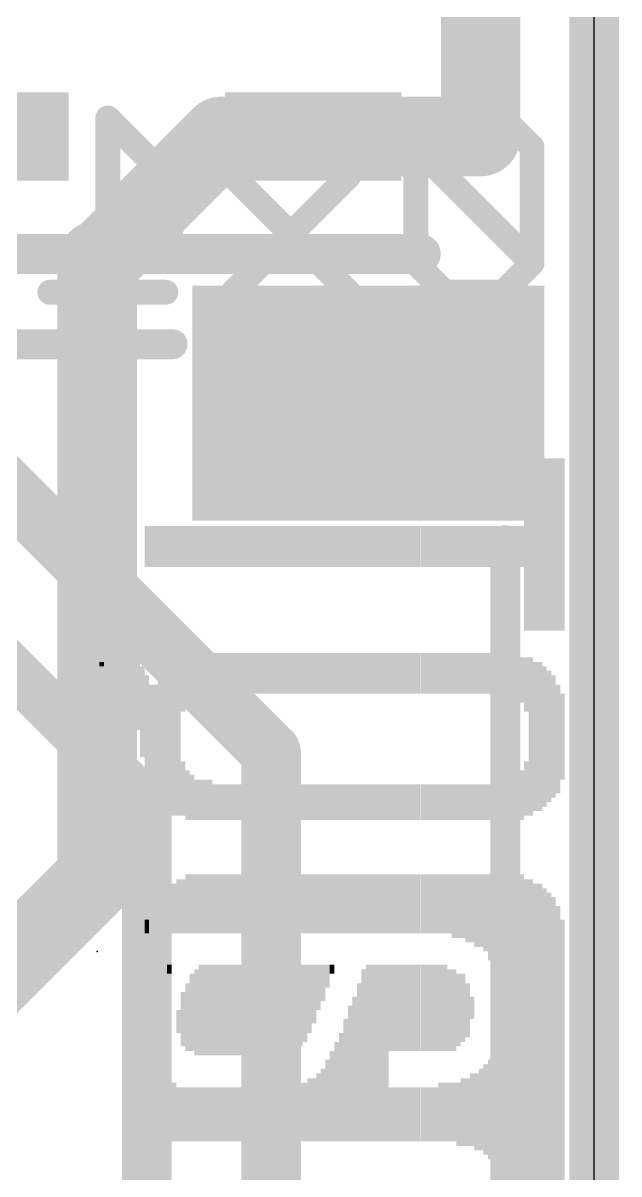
# Model space of a CAD drawing. Extents: x -0.1 to 34.1, y -8.2 to 25.5.
# Drawn here: x 22.48 to 25.53, y 11.56 to 17.44 of the extents above; entities that cross this region are included whole.
import ezdxf

# ---------------------------------------------------------------- set-up
doc = ezdxf.new("R2010")
doc.units = 0
for name, color, linetype in [('1', 12, 'CONTINUOUS'), ('16', 5, 'CONTINUOUS'), ('20', 53, 'CONTINUOUS'), ('21', 40, 'CONTINUOUS'), ('22', 6, 'CONTINUOUS'), ('23', 40, 'CONTINUOUS')]:
    doc.layers.add(name, color=color, linetype=linetype)

# ---------------------------------------------------------------- blocks, each defined once
blk = doc.blocks.new('RECT')
blk.add_solid([(-0.5, -0.5), (0.5, -0.5), (-0.5, 0.5), (0.5, 0.5)])

msp = doc.modelspace()

# ---------------------------------------------------------------- linework, layer by layer
at = {"layer": '1'}
for points, const_width in [([(25.4, 25.4), (25.4, 0)], 0.254), ([(24.8204, 18.4866), (24.8204, 16.861)], 0.4064), ([(23.495, 16.861), (23.1204, 16.4864)], 0.4064), ([(23.964, 16.861), (23.495, 16.861)], 0.4064), ([(24.8204, 16.861), (23.964, 16.861)], 0.4064), ([(23.1204, 16.4677), (22.8823, 16.2296)], 0.4064), ([(23.1204, 16.4864), (23.1204, 16.4677)], 0.4064), ([(22.8636, 16.2296), (22.86, 16.226)], 0.4064), ([(22.86, 16.226), (22.86, 13.081)], 0.4064), ([(22.8823, 16.2296), (22.8636, 16.2296)], 0.4064), ([(22.86, 13.081), (22.233, 12.454)], 0.4064)]:
    msp.add_lwpolyline(points, dxfattribs=dict(at, const_width=const_width))
at = {"layer": '1', "const_width": 0.2032}
for points in [[(23.495, 16.9626, 1), (23.495, 16.7594)], [(23.5668, 16.7892, 1), (23.4232, 16.9328)], [(23.964, 16.9626, 1), (23.964, 16.7594)], [(23.964, 16.7594, 1), (23.964, 16.9626)], [(24.8204, 16.7594, 1), (24.8204, 16.9626)], [(24.7188, 16.861, 1), (24.922, 16.861)], [(23.222, 16.4864, 1), (23.0188, 16.4864)], [(23.0486, 16.5582, 1), (23.1922, 16.4146)], [(23.1922, 16.3958, 1), (23.0486, 16.5395)], [(23.0188, 16.4677, 1), (23.222, 16.4677)], [(22.9616, 16.226, 1), (22.7584, 16.226)], [(22.7882, 16.2978, 1), (22.9318, 16.1542)], [(22.8636, 16.3312, 1), (22.8636, 16.128)], [(22.8105, 16.3014, 1), (22.9542, 16.1578)], [(22.9354, 16.1578, 1), (22.7918, 16.3014)], [(22.8823, 16.128, 1), (22.8823, 16.3312)], [(22.9318, 13.0092, 1), (22.7882, 13.1528)], [(22.7584, 13.081, 1), (22.9616, 13.081)]]:
    msp.add_lwpolyline(points, format="xyb", dxfattribs=at)
at = {"layer": '16'}
for points, const_width in [([(25.4, 25.4), (25.4, 0)], 0.254), ([(23.749, 13.716), (21.9075, 15.5575)], 0.3048), ([(23.114, 13.4493), (21.9583, 14.605)], 0.254), ([(23.749, 6.35), (23.749, 13.716)], 0.3048), ([(23.114, 13.4493), (23.114, 6.477)], 0.254)]:
    msp.add_lwpolyline(points, dxfattribs=dict(at, const_width=const_width))
for points, const_width in [([(23.8252, 13.716, 1), (23.6728, 13.716)], 0.1524), ([(23.6951, 13.6621, 1), (23.8029, 13.7699)], 0.1524), ([(23.1775, 13.4493, 1), (23.0505, 13.4493)], 0.127), ([(23.0691, 13.4044, 1), (23.1589, 13.4942)], 0.127)]:
    msp.add_lwpolyline(points, format="xyb", dxfattribs=dict(at, const_width=const_width))
at = {"layer": '20'}
msp.add_line((25.4, 2.54), (25.4, 22.86), dxfattribs=at)
at = {"layer": '21'}
for points, const_width in [([(24.514, 16.261), (21.714, 16.261)], 0.2032), ([(20.646, 15.8), (23.246, 15.8)], 0.1524), ([(24.946, 10.6), (24.946, 14.8)], 0.1524)]:
    msp.add_lwpolyline(points, dxfattribs=dict(at, const_width=const_width))
for points, const_width in [([(24.514, 16.2102, 1), (24.514, 16.3118)], 0.1016), ([(23.246, 15.7619, 1), (23.246, 15.8381)], 0.0762), ([(24.9841, 14.8, 1), (24.9079, 14.8)], 0.0762)]:
    msp.add_lwpolyline(points, format="xyb", dxfattribs=dict(at, const_width=const_width))
at = {"layer": '22', "const_width": 0.127}
for points in [[(23.2115, 16.6587), (22.9149, 16.9553)], [(22.9149, 16.9553), (22.9149, 16.0655)], [(24.6376, 16.9553), (24.4893, 16.807)], [(24.9342, 16.9553), (24.6376, 16.9553)], [(25.0825, 16.807), (24.9342, 16.9553)], [(24.4893, 16.807), (24.4893, 16.2138)], [(25.0825, 16.2138), (24.4893, 16.807)], [(25.0825, 16.2138), (25.0825, 16.807)], [(24.147, 16.6587), (23.5538, 16.0655)], [(24.147, 16.0655), (23.5538, 16.6587)], [(24.4893, 16.2138), (24.6376, 16.0655)], [(24.9342, 16.0655), (25.0825, 16.2138)], [(23.2115, 16.0655), (22.6183, 16.0655)], [(24.6376, 16.0655), (24.9342, 16.0655)]]:
    msp.add_lwpolyline(points, dxfattribs=at)
at = {"layer": '22', "const_width": 0.0635}
for points in [[(22.9466, 16.9553, 1), (22.8831, 16.9553)], [(22.9373, 16.9777, 1), (22.8924, 16.9328)], [(24.6376, 16.987, 1), (24.6376, 16.9235)], [(24.6601, 16.9328, 1), (24.6152, 16.9777)], [(24.9567, 16.9777, 1), (24.9118, 16.9328)], [(24.9342, 16.9235, 1), (24.9342, 16.987)], [(24.5211, 16.807, 1), (24.4576, 16.807)], [(24.5118, 16.8294, 1), (24.4669, 16.7845)], [(25.1142, 16.807, 1), (25.0508, 16.807)], [(24.4669, 16.8294, 1), (24.5118, 16.7845)], [(25.06, 16.7845, 1), (25.105, 16.8294)], [(23.189, 16.6362, 1), (23.2339, 16.6811)], [(23.5763, 16.6811, 1), (23.5314, 16.6362)], [(24.1694, 16.6362, 1), (24.1245, 16.6811)], [(24.5118, 16.2362, 1), (24.4669, 16.1913)], [(24.4576, 16.2138, 1), (24.5211, 16.2138)], [(25.0508, 16.2138, 1), (25.1142, 16.2138)], [(25.105, 16.1913, 1), (25.06, 16.2362)], [(25.06, 16.1913, 1), (25.105, 16.2362)], [(22.6183, 16.0972, 1), (22.6183, 16.0338)], [(23.2115, 16.0338, 1), (23.2115, 16.0972)], [(23.5314, 16.088, 1), (23.5763, 16.043)], [(24.1245, 16.043, 1), (24.1694, 16.088)], [(24.6376, 16.0972, 1), (24.6376, 16.0338)], [(24.6152, 16.043, 1), (24.6601, 16.088)], [(24.9118, 16.088, 1), (24.9567, 16.043)], [(24.9342, 16.0338, 1), (24.9342, 16.0972)], [(22.8831, 16.0655, 1), (22.9466, 16.0655)]]:
    msp.add_lwpolyline(points, format="xyb", dxfattribs=at)
at = {"layer": '23'}
msp.add_point((22.86, 12.7), dxfattribs=at)

# ---------------------------------------------------------------- block references
at = {"layer": '1'}
for p, xscale, yscale, rotation in [((22.264, 16.861), 0.45, 0.9, 90), ((23.964, 16.861), 0.45, 0.9, 90), ((24.246, 15.5), 1.8, 1.2, 180)]:
    msp.add_blockref('RECT', p, dxfattribs=dict(at, xscale=xscale, yscale=yscale, rotation=rotation))
at = {"layer": '22', "rotation": 90}
for p, xscale, yscale in [((25.0537, 14.7777), 0.8788, 0.0231), ((25.0768, 14.7777), 0.8788, 0.0231), ((25.0999, 14.7777), 0.8788, 0.0231), ((25.123, 14.7777), 0.8788, 0.0231), ((25.146, 14.7777), 0.8788, 0.0229), ((25.169, 14.7777), 0.8788, 0.0231), ((25.1921, 14.7777), 0.8788, 0.0231), ((25.2152, 14.7777), 0.8788, 0.0231), ((25.2383, 14.7777), 0.8788, 0.0231), ((23.114, 14.7676), 0.2083, 0.0229), ((23.137, 14.7676), 0.2083, 0.0231), ((23.1601, 14.7676), 0.2083, 0.0231), ((23.1832, 14.7676), 0.2083, 0.0231), ((23.2063, 14.7676), 0.2083, 0.0231), ((23.2294, 14.7676), 0.2083, 0.0231), ((23.2526, 14.7676), 0.2083, 0.0231), ((23.2757, 14.7676), 0.2083, 0.0231), ((23.2988, 14.7676), 0.2083, 0.0231), ((23.3219, 14.7676), 0.2083, 0.0231), ((23.345, 14.7676), 0.2083, 0.0231), ((23.368, 14.7676), 0.2083, 0.0229), ((23.391, 14.7676), 0.2083, 0.0231), ((23.4141, 14.7676), 0.2083, 0.0231), ((23.4372, 14.7676), 0.2083, 0.0231), ((23.4603, 14.7676), 0.2083, 0.0231), ((23.4834, 14.7676), 0.2083, 0.0231), ((23.5066, 14.7676), 0.2083, 0.0231), ((23.5297, 14.7676), 0.2083, 0.0231), ((23.5528, 14.7676), 0.2083, 0.0231), ((23.5759, 14.7676), 0.2083, 0.0231), ((23.599, 14.7676), 0.2083, 0.0231), ((23.622, 14.7676), 0.2083, 0.0229), ((23.645, 14.7676), 0.2083, 0.0231), ((23.6681, 14.7676), 0.2083, 0.0231), ((23.6912, 14.7676), 0.2083, 0.0231), ((23.7143, 14.7676), 0.2083, 0.0231), ((23.7374, 14.7676), 0.2083, 0.0231), ((23.7606, 14.7676), 0.2083, 0.0231), ((23.7837, 14.7676), 0.2083, 0.0231), ((23.8068, 14.7676), 0.2083, 0.0231), ((23.8299, 14.7676), 0.2083, 0.0231), ((23.853, 14.7676), 0.2083, 0.0231), ((23.876, 14.7676), 0.2083, 0.0229), ((23.899, 14.7676), 0.2083, 0.0231), ((23.9221, 14.7676), 0.2083, 0.0231), ((23.9452, 14.7676), 0.2083, 0.0231), ((23.9683, 14.7676), 0.2083, 0.0231), ((23.9914, 14.7676), 0.2083, 0.0231), ((24.0146, 14.7676), 0.2083, 0.0231), ((24.0377, 14.7676), 0.2083, 0.0231), ((24.0608, 14.7676), 0.2083, 0.0231), ((24.0839, 14.7676), 0.2083, 0.0231), ((24.107, 14.7676), 0.2083, 0.0231), ((24.13, 14.7676), 0.2083, 0.0229), ((24.153, 14.7676), 0.2083, 0.0231), ((24.1761, 14.7676), 0.2083, 0.0231), ((24.1992, 14.7676), 0.2083, 0.0231), ((24.2223, 14.7676), 0.2083, 0.0231), ((24.2454, 14.7676), 0.2083, 0.0231), ((24.2686, 14.7676), 0.2083, 0.0231), ((24.2917, 14.7676), 0.2083, 0.0231), ((24.3148, 14.7676), 0.2083, 0.0231), ((24.3379, 14.7676), 0.2083, 0.0231), ((24.361, 14.7676), 0.2083, 0.0231), ((24.384, 14.7676), 0.2083, 0.0229), ((24.407, 14.7676), 0.2083, 0.0231), ((24.4301, 14.7676), 0.2083, 0.0231), ((24.4532, 14.7676), 0.2083, 0.0231), ((24.4763, 14.7676), 0.2083, 0.0231), ((24.4994, 14.7676), 0.2083, 0.0231), ((24.5226, 14.7676), 0.2083, 0.0231), ((24.5457, 14.7676), 0.2083, 0.0231), ((24.5688, 14.7676), 0.2083, 0.0231), ((24.5919, 14.7676), 0.2083, 0.0231), ((24.615, 14.7676), 0.2083, 0.0231), ((24.638, 14.7676), 0.2083, 0.0229), ((24.661, 14.7676), 0.2083, 0.0231), ((24.6841, 14.7676), 0.2083, 0.0231), ((24.7072, 14.7676), 0.2083, 0.0231), ((24.7303, 14.7676), 0.2083, 0.0231), ((24.7534, 14.7676), 0.2083, 0.0231), ((24.7766, 14.7676), 0.2083, 0.0231), ((24.7997, 14.7676), 0.2083, 0.0231), ((24.8228, 14.7676), 0.2083, 0.0231), ((24.8459, 14.7676), 0.2083, 0.0231), ((24.869, 14.7676), 0.2083, 0.0231), ((24.892, 14.7676), 0.2083, 0.0229), ((24.915, 14.7676), 0.2083, 0.0231), ((24.9381, 14.7676), 0.2083, 0.0231), ((24.9612, 14.7676), 0.2083, 0.0231), ((24.9843, 14.7676), 0.2083, 0.0231), ((25.0074, 14.7676), 0.2083, 0.0231), ((25.0306, 14.7676), 0.2083, 0.0231), ((22.9523, 14.1313), 0.1854, 0.0231), ((22.9754, 14.1199), 0.254, 0.0231), ((22.9986, 14.097), 0.2997, 0.0231), ((23.0217, 14.097), 0.3454, 0.0231), ((23.0448, 14.0741), 0.3912, 0.0231), ((23.0679, 14.0272), 0.3937, 0.0231), ((23.391, 14.1199), 0.2083, 0.0231), ((23.4141, 14.1199), 0.2083, 0.0231), ((23.4372, 14.1199), 0.2083, 0.0231), ((23.4603, 14.1199), 0.2083, 0.0231), ((23.4834, 14.1199), 0.2083, 0.0231), ((23.5066, 14.1199), 0.2083, 0.0231), ((23.5297, 14.1199), 0.2083, 0.0231), ((23.5528, 14.1199), 0.2083, 0.0231), ((23.5759, 14.1199), 0.2083, 0.0231), ((23.599, 14.1199), 0.2083, 0.0231), ((23.622, 14.1199), 0.2083, 0.0229), ((23.645, 14.1199), 0.2083, 0.0231), ((23.6681, 14.1199), 0.2083, 0.0231), ((23.6912, 14.1199), 0.2083, 0.0231), ((23.7143, 14.1199), 0.2083, 0.0231), ((23.7374, 14.1199), 0.2083, 0.0231), ((23.7606, 14.1199), 0.2083, 0.0231), ((23.7837, 14.1199), 0.2083, 0.0231), ((23.8068, 14.1199), 0.2083, 0.0231), ((23.8299, 14.1199), 0.2083, 0.0231), ((23.853, 14.1199), 0.2083, 0.0231), ((23.876, 14.1199), 0.2083, 0.0229), ((23.899, 14.1199), 0.2083, 0.0231), ((23.9221, 14.1199), 0.2083, 0.0231), ((23.9452, 14.1199), 0.2083, 0.0231), ((23.9683, 14.1199), 0.2083, 0.0231), ((23.9914, 14.1199), 0.2083, 0.0231), ((24.0146, 14.1199), 0.2083, 0.0231), ((24.0377, 14.1199), 0.2083, 0.0231), ((24.0608, 14.1199), 0.2083, 0.0231), ((24.0839, 14.1199), 0.2083, 0.0231), ((24.107, 14.1199), 0.2083, 0.0231), ((24.13, 14.1199), 0.2083, 0.0229), ((24.153, 14.1199), 0.2083, 0.0231), ((24.1761, 14.1199), 0.2083, 0.0231), ((24.1992, 14.1199), 0.2083, 0.0231), ((24.2223, 14.1199), 0.2083, 0.0231), ((24.2454, 14.1199), 0.2083, 0.0231), ((24.2686, 14.1199), 0.2083, 0.0231), ((24.2917, 14.1199), 0.2083, 0.0231), ((24.3148, 14.1199), 0.2083, 0.0231), ((24.3379, 14.1199), 0.2083, 0.0231), ((24.361, 14.1199), 0.2083, 0.0231), ((24.384, 14.1199), 0.2083, 0.0229), ((24.407, 14.1199), 0.2083, 0.0231), ((24.4301, 14.1199), 0.2083, 0.0231), ((24.4532, 14.1199), 0.2083, 0.0231), ((24.4763, 14.1199), 0.2083, 0.0231), ((24.4994, 14.1199), 0.2083, 0.0231), ((24.5226, 14.1199), 0.2083, 0.0231), ((24.5457, 14.1199), 0.2083, 0.0231), ((24.5688, 14.1199), 0.2083, 0.0231), ((24.5919, 14.1199), 0.2083, 0.0231), ((24.615, 14.1199), 0.2083, 0.0231), ((24.638, 14.1199), 0.2083, 0.0229), ((24.661, 14.1199), 0.2083, 0.0231), ((24.6841, 14.1199), 0.2083, 0.0231), ((24.7072, 14.1199), 0.2083, 0.0231), ((24.7303, 14.1199), 0.2083, 0.0231), ((24.7534, 14.1199), 0.2083, 0.0231), ((24.7766, 14.1199), 0.2083, 0.0231), ((24.7997, 14.1199), 0.2083, 0.0231), ((24.8228, 14.1199), 0.2083, 0.0231), ((24.8459, 14.1199), 0.2083, 0.0231), ((24.869, 14.1199), 0.2083, 0.0231), ((24.892, 14.1199), 0.2083, 0.0229), ((24.915, 14.1199), 0.2083, 0.0231), ((24.9381, 14.1199), 0.2083, 0.0231), ((24.9612, 14.1199), 0.2083, 0.0231), ((24.9843, 14.1084), 0.2311, 0.0231), ((25.0074, 14.1084), 0.2311, 0.0231), ((22.883, 14.1669), 0.0229, 0.0231), ((22.9061, 14.1554), 0.0914, 0.0231), ((22.9292, 14.1313), 0.1397, 0.0231), ((23.2757, 13.7858), 0.7849, 0.0231), ((23.2988, 14.0627), 0.2769, 0.0231), ((23.3219, 14.0856), 0.2311, 0.0231), ((23.345, 14.097), 0.2083, 0.0231), ((23.368, 14.097), 0.2083, 0.0229), ((25.0306, 14.0856), 0.2311, 0.0231), ((25.0537, 14.0627), 0.2769, 0.0231), ((25.0768, 13.7973), 0.8077, 0.0231), ((25.0999, 13.7973), 0.762, 0.0231), ((25.123, 13.7973), 0.762, 0.0231), ((23.091, 13.9243), 0.4623, 0.0231), ((23.114, 13.843), 0.5334, 0.0229), ((23.1832, 13.7858), 0.6477, 0.0231), ((23.2063, 13.7858), 0.6934, 0.0231), ((23.2294, 13.7858), 0.7391, 0.0231), ((23.2526, 13.7744), 0.762, 0.0231), ((25.146, 13.7973), 0.7163, 0.0229), ((25.169, 13.7973), 0.6706, 0.0231), ((25.1921, 13.7973), 0.6248, 0.0231), ((23.137, 13.7846), 0.5537, 0.0231), ((23.1601, 13.7732), 0.5766, 0.0231), ((25.2152, 13.7846), 0.5537, 0.0231), ((25.2383, 13.796), 0.4394, 0.0231), ((23.2988, 13.5319), 0.2769, 0.0231), ((25.0537, 13.5319), 0.2769, 0.0231), ((23.3219, 13.4976), 0.254, 0.0231), ((23.345, 13.4861), 0.2311, 0.0231), ((23.368, 13.4734), 0.2057, 0.0229), ((23.391, 13.4734), 0.2057, 0.0231), ((23.4141, 13.4734), 0.2057, 0.0231), ((23.4372, 13.4734), 0.2057, 0.0231), ((24.892, 13.4734), 0.2057, 0.0229), ((24.915, 13.4734), 0.2057, 0.0231), ((24.9381, 13.4734), 0.2057, 0.0231), ((24.9612, 13.4734), 0.2057, 0.0231), ((24.9843, 13.4734), 0.2057, 0.0231), ((25.0074, 13.4861), 0.2311, 0.0231), ((25.0306, 13.4976), 0.254, 0.0231), ((23.4603, 13.462), 0.1829, 0.0231), ((23.4834, 13.462), 0.1829, 0.0231), ((23.5066, 13.462), 0.1829, 0.0231), ((23.5297, 13.462), 0.1829, 0.0231), ((23.5528, 13.462), 0.1829, 0.0231), ((23.5759, 13.462), 0.1829, 0.0231), ((23.599, 13.462), 0.1829, 0.0231), ((23.622, 13.462), 0.1829, 0.0229), ((23.645, 13.462), 0.1829, 0.0231), ((23.6681, 13.462), 0.1829, 0.0231), ((23.6912, 13.462), 0.1829, 0.0231), ((23.7143, 13.462), 0.1829, 0.0231), ((23.7374, 13.462), 0.1829, 0.0231), ((23.7606, 13.462), 0.1829, 0.0231), ((23.7837, 13.462), 0.1829, 0.0231), ((23.8068, 13.462), 0.1829, 0.0231), ((23.8299, 13.462), 0.1829, 0.0231), ((23.853, 13.462), 0.1829, 0.0231), ((23.876, 13.462), 0.1829, 0.0229), ((23.899, 13.462), 0.1829, 0.0231), ((23.9221, 13.462), 0.1829, 0.0231), ((23.9452, 13.462), 0.1829, 0.0231), ((23.9683, 13.462), 0.1829, 0.0231), ((23.9914, 13.462), 0.1829, 0.0231), ((24.0146, 13.462), 0.1829, 0.0231), ((24.0377, 13.462), 0.1829, 0.0231), ((24.0608, 13.462), 0.1829, 0.0231), ((24.0839, 13.462), 0.1829, 0.0231), ((24.107, 13.462), 0.1829, 0.0231), ((24.13, 13.462), 0.1829, 0.0229), ((24.153, 13.462), 0.1829, 0.0231), ((24.1761, 13.462), 0.1829, 0.0231), ((24.1992, 13.462), 0.1829, 0.0231), ((24.2223, 13.462), 0.1829, 0.0231), ((24.2454, 13.462), 0.1829, 0.0231), ((24.2686, 13.462), 0.1829, 0.0231), ((24.2917, 13.462), 0.1829, 0.0231), ((24.3148, 13.462), 0.1829, 0.0231), ((24.3379, 13.462), 0.1829, 0.0231), ((24.361, 13.462), 0.1829, 0.0231), ((24.384, 13.462), 0.1829, 0.0229), ((24.407, 13.462), 0.1829, 0.0231), ((24.4301, 13.462), 0.1829, 0.0231), ((24.4532, 13.462), 0.1829, 0.0231), ((24.4763, 13.462), 0.1829, 0.0231), ((24.4994, 13.462), 0.1829, 0.0231), ((24.5226, 13.462), 0.1829, 0.0231), ((24.5457, 13.462), 0.1829, 0.0231), ((24.5688, 13.462), 0.1829, 0.0231), ((24.5919, 13.462), 0.1829, 0.0231), ((24.615, 13.462), 0.1829, 0.0231), ((24.638, 13.462), 0.1829, 0.0229), ((24.661, 13.462), 0.1829, 0.0231), ((24.6841, 13.462), 0.1829, 0.0231), ((24.7072, 13.462), 0.1829, 0.0231), ((24.7303, 13.462), 0.1829, 0.0231), ((24.7534, 13.462), 0.1829, 0.0231), ((24.7766, 13.462), 0.1829, 0.0231), ((24.7997, 13.462), 0.1829, 0.0231), ((24.8228, 13.462), 0.1829, 0.0231), ((24.8459, 13.462), 0.1829, 0.0231), ((24.869, 13.462), 0.1829, 0.0231), ((23.2757, 12.9299), 0.2769, 0.0231), ((23.2988, 12.9299), 0.2769, 0.0231), ((23.3219, 12.9426), 0.3023, 0.0231), ((23.345, 12.9426), 0.3023, 0.0231), ((23.368, 12.9426), 0.3023, 0.0229), ((23.391, 12.9426), 0.3023, 0.0231), ((23.4141, 12.9426), 0.3023, 0.0231), ((23.4372, 12.9426), 0.3023, 0.0231), ((23.4603, 12.9426), 0.3023, 0.0231), ((23.4834, 12.9426), 0.3023, 0.0231), ((23.5066, 12.9426), 0.3023, 0.0231), ((23.5297, 12.9426), 0.3023, 0.0231), ((23.5528, 12.9426), 0.3023, 0.0231), ((23.5759, 12.9426), 0.3023, 0.0231), ((23.599, 12.9426), 0.3023, 0.0231), ((23.622, 12.9426), 0.3023, 0.0229), ((23.645, 12.9426), 0.3023, 0.0231), ((23.6681, 12.9426), 0.3023, 0.0231), ((23.6912, 12.9426), 0.3023, 0.0231), ((23.7143, 12.9426), 0.3023, 0.0231), ((23.7374, 12.9426), 0.3023, 0.0231), ((23.7606, 12.9426), 0.3023, 0.0231), ((23.7837, 12.9426), 0.3023, 0.0231), ((23.8068, 12.9426), 0.3023, 0.0231), ((23.8299, 12.9426), 0.3023, 0.0231), ((23.853, 12.9426), 0.3023, 0.0231), ((23.876, 12.9426), 0.3023, 0.0229), ((23.899, 12.9426), 0.3023, 0.0231), ((23.9221, 12.9426), 0.3023, 0.0231), ((23.9452, 12.9426), 0.3023, 0.0231), ((23.9683, 12.9426), 0.3023, 0.0231), ((23.9914, 12.9426), 0.3023, 0.0231), ((24.0146, 12.9426), 0.3023, 0.0231), ((24.0377, 12.9426), 0.3023, 0.0231), ((24.0608, 12.9426), 0.3023, 0.0231), ((24.0839, 12.9426), 0.3023, 0.0231), ((24.107, 12.9426), 0.3023, 0.0231), ((24.13, 12.9426), 0.3023, 0.0229), ((24.153, 12.9426), 0.3023, 0.0231), ((24.1761, 12.9426), 0.3023, 0.0231), ((24.1992, 12.9426), 0.3023, 0.0231), ((24.2223, 12.9426), 0.3023, 0.0231), ((24.2454, 12.9426), 0.3023, 0.0231), ((24.2686, 12.9426), 0.3023, 0.0231), ((24.2917, 12.9426), 0.3023, 0.0231), ((24.3148, 12.9426), 0.3023, 0.0231), ((24.3379, 12.9426), 0.3023, 0.0231), ((24.361, 12.9426), 0.3023, 0.0231), ((24.384, 12.9426), 0.3023, 0.0229), ((24.407, 12.9426), 0.3023, 0.0231), ((24.4301, 12.9426), 0.3023, 0.0231), ((24.4532, 12.9426), 0.3023, 0.0231), ((24.4763, 12.9426), 0.3023, 0.0231), ((24.4994, 12.9426), 0.3023, 0.0231), ((24.5226, 12.9426), 0.3023, 0.0231), ((24.5457, 12.9426), 0.3023, 0.0231), ((24.5688, 12.9426), 0.3023, 0.0231), ((24.5919, 12.9426), 0.3023, 0.0231), ((24.615, 12.9426), 0.3023, 0.0231), ((24.638, 12.9426), 0.3023, 0.0229), ((24.661, 12.9426), 0.3023, 0.0231), ((24.6841, 12.9311), 0.3251, 0.0231), ((24.7072, 12.9311), 0.3251, 0.0231), ((24.7303, 12.9311), 0.3251, 0.0231), ((24.7534, 12.9197), 0.348, 0.0231), ((24.7766, 12.9197), 0.348, 0.0231), ((24.7997, 12.9083), 0.3708, 0.0231), ((24.8228, 12.9083), 0.3708, 0.0231), ((24.8459, 12.8969), 0.3937, 0.0231), ((24.869, 12.874), 0.4394, 0.0231), ((24.892, 12.8626), 0.4623, 0.0229), ((24.915, 12.827), 0.5334, 0.0231), ((24.9381, 10.334), 5.5194, 0.0231), ((24.9612, 10.334), 5.5194, 0.0231), ((24.9843, 10.334), 5.5194, 0.0231), ((25.0074, 10.334), 5.5194, 0.0231), ((25.0306, 10.334), 5.5194, 0.0231), ((25.0537, 10.3213), 5.494, 0.0231), ((25.0768, 10.3213), 5.494, 0.0231), ((23.1832, 12.8956), 0.2083, 0.0231), ((23.2063, 12.907), 0.2311, 0.0231), ((23.2294, 12.9184), 0.254, 0.0231), ((23.2526, 12.9184), 0.254, 0.0231), ((25.0999, 10.3099), 5.4712, 0.0231), ((25.123, 10.3099), 5.4712, 0.0231), ((25.146, 10.2984), 5.4483, 0.0229), ((25.169, 10.287), 5.4254, 0.0231), ((23.137, 12.8613), 0.1397, 0.0231), ((23.1601, 12.8841), 0.1854, 0.0231), ((25.1921, 10.2756), 5.4026, 0.0231), ((25.2152, 10.2527), 5.3569, 0.0231), ((23.114, 12.827), 0.0711, 0.0229), ((25.2383, 10.2184), 5.2883, 0.0231), ((23.114, 12.5159), 0.2311, 0.0229), ((23.137, 12.5273), 0.2083, 0.0231), ((23.1601, 12.5501), 0.1626, 0.0231), ((23.1832, 12.573), 0.1168, 0.0231), ((23.2063, 12.5844), 0.094, 0.0231), ((23.2294, 12.6086), 0.0457, 0.0231), ((23.345, 12.3889), 0.3937, 0.0231), ((23.368, 12.3889), 0.4394, 0.0229), ((23.391, 12.4003), 0.4623, 0.0231), ((23.4141, 12.4003), 0.4623, 0.0231), ((23.4372, 12.4003), 0.4623, 0.0231), ((23.4603, 12.4003), 0.4623, 0.0231), ((23.4834, 12.4003), 0.4623, 0.0231), ((23.5066, 12.4003), 0.4623, 0.0231), ((23.5297, 12.4003), 0.4623, 0.0231), ((23.5528, 12.4003), 0.4623, 0.0231), ((23.5759, 12.4003), 0.4623, 0.0231), ((23.599, 12.4003), 0.4623, 0.0231), ((23.622, 12.4003), 0.4623, 0.0229), ((23.645, 12.4003), 0.4623, 0.0231), ((23.6681, 12.4003), 0.4623, 0.0231), ((23.6912, 12.4003), 0.4623, 0.0231), ((23.7143, 12.4003), 0.4623, 0.0231), ((23.7374, 12.4003), 0.4623, 0.0231), ((23.7606, 12.4003), 0.4623, 0.0231), ((23.7837, 12.4003), 0.4623, 0.0231), ((23.8068, 12.4003), 0.4623, 0.0231), ((23.8299, 12.4003), 0.4623, 0.0231), ((23.853, 12.4117), 0.4394, 0.0231), ((23.876, 12.4117), 0.4394, 0.0229), ((23.899, 12.4231), 0.4166, 0.0231), ((23.9221, 12.4346), 0.3937, 0.0231), ((23.9452, 12.4574), 0.348, 0.0231), ((23.9683, 12.4816), 0.2997, 0.0231), ((23.9914, 12.5159), 0.2311, 0.0231), ((24.0146, 12.5387), 0.1854, 0.0231), ((24.0377, 12.573), 0.1168, 0.0231), ((24.0608, 12.6086), 0.0457, 0.0231), ((24.2223, 12.1691), 0.8788, 0.0231), ((24.2454, 12.1806), 0.9017, 0.0231), ((24.2686, 12.1806), 0.9017, 0.0231), ((24.2917, 12.1806), 0.9017, 0.0231), ((24.3148, 12.1806), 0.9017, 0.0231), ((24.3379, 12.1806), 0.9017, 0.0231), ((24.361, 12.4117), 0.4394, 0.0231), ((24.384, 12.4117), 0.4394, 0.0229), ((24.407, 12.4117), 0.4394, 0.0231), ((24.4301, 12.4117), 0.4394, 0.0231), ((24.4532, 12.4117), 0.4394, 0.0231), ((24.4763, 12.4117), 0.4394, 0.0231), ((24.4994, 12.4117), 0.4394, 0.0231), ((24.5226, 12.4117), 0.4394, 0.0231), ((24.5457, 12.4117), 0.4394, 0.0231), ((24.5688, 12.4117), 0.4394, 0.0231), ((24.5919, 12.4117), 0.4394, 0.0231), ((24.615, 12.4117), 0.4394, 0.0231), ((24.638, 12.4117), 0.4394, 0.0229), ((24.661, 12.4003), 0.4166, 0.0231), ((24.6841, 12.4003), 0.4166, 0.0231), ((24.7072, 12.4003), 0.3708, 0.0231), ((24.7303, 12.4117), 0.348, 0.0231), ((23.3219, 12.3647), 0.3454, 0.0231), ((24.1992, 12.1336), 0.8077, 0.0231), ((24.7534, 12.399), 0.2769, 0.0231), ((23.2988, 12.3533), 0.2769, 0.0231), ((24.1761, 12.0993), 0.7391, 0.0231), ((24.7766, 12.4117), 0.1143, 0.0231), ((24.153, 12.0764), 0.6934, 0.0231), ((23.2757, 12.3419), 0.1168, 0.0231), ((24.13, 12.0421), 0.6248, 0.0229), ((24.107, 12.0066), 0.5537, 0.0231), ((24.0839, 11.9837), 0.508, 0.0231), ((24.915, 11.9037), 0.668, 0.0231), ((23.114, 11.9494), 0.4394, 0.0229), ((24.0608, 11.9609), 0.4623, 0.0231), ((24.892, 11.9037), 0.5766, 0.0229), ((23.137, 11.938), 0.4166, 0.0231), ((24.0377, 11.938), 0.4166, 0.0231), ((24.8459, 11.8923), 0.4623, 0.0231), ((24.869, 11.8923), 0.508, 0.0231), ((23.1601, 11.9151), 0.3708, 0.0231), ((23.1832, 11.9037), 0.348, 0.0231), ((23.2063, 11.891), 0.3226, 0.0231), ((23.9452, 11.891), 0.3226, 0.0231), ((23.9683, 11.891), 0.3226, 0.0231), ((23.9914, 11.9037), 0.348, 0.0231), ((24.0146, 11.9151), 0.3708, 0.0231), ((24.7303, 11.8796), 0.3454, 0.0231), ((24.7534, 11.8796), 0.3454, 0.0231), ((24.7766, 11.8923), 0.3708, 0.0231), ((24.7997, 11.8809), 0.3937, 0.0231), ((24.8228, 11.8923), 0.4166, 0.0231), ((23.2294, 11.8796), 0.2997, 0.0231), ((23.2526, 11.8796), 0.2997, 0.0231), ((23.2757, 11.8681), 0.2769, 0.0231), ((23.2988, 11.8681), 0.2769, 0.0231), ((23.3219, 11.8681), 0.2769, 0.0231), ((23.345, 11.8681), 0.2769, 0.0231), ((23.368, 11.8681), 0.2769, 0.0229), ((23.391, 11.8681), 0.2769, 0.0231), ((23.4141, 11.8681), 0.2769, 0.0231), ((23.4372, 11.8681), 0.2769, 0.0231), ((23.4603, 11.8681), 0.2769, 0.0231), ((23.4834, 11.8681), 0.2769, 0.0231), ((23.5066, 11.8681), 0.2769, 0.0231), ((23.5297, 11.8681), 0.2769, 0.0231), ((23.5528, 11.8681), 0.2769, 0.0231), ((23.5759, 11.8681), 0.2769, 0.0231), ((23.599, 11.8681), 0.2769, 0.0231), ((23.622, 11.8681), 0.2769, 0.0229), ((23.645, 11.8681), 0.2769, 0.0231), ((23.6681, 11.8681), 0.2769, 0.0231), ((23.6912, 11.8681), 0.2769, 0.0231), ((23.7143, 11.8681), 0.2769, 0.0231), ((23.7374, 11.8681), 0.2769, 0.0231), ((23.7606, 11.8681), 0.2769, 0.0231), ((23.7837, 11.8681), 0.2769, 0.0231), ((23.8068, 11.8681), 0.2769, 0.0231), ((23.8299, 11.8681), 0.2769, 0.0231), ((23.853, 11.8681), 0.2769, 0.0231), ((23.876, 11.8681), 0.2769, 0.0229), ((23.899, 11.8796), 0.2997, 0.0231), ((23.9221, 11.8796), 0.2997, 0.0231), ((24.361, 11.8681), 0.2769, 0.0231), ((24.384, 11.8681), 0.2769, 0.0229), ((24.407, 11.8681), 0.2769, 0.0231), ((24.4301, 11.8681), 0.2769, 0.0231), ((24.4532, 11.8681), 0.2769, 0.0231), ((24.4763, 11.8681), 0.2769, 0.0231), ((24.4994, 11.8681), 0.2769, 0.0231), ((24.5226, 11.8681), 0.2769, 0.0231), ((24.5457, 11.8681), 0.2769, 0.0231), ((24.5688, 11.8681), 0.2769, 0.0231), ((24.5919, 11.8681), 0.2769, 0.0231), ((24.615, 11.8796), 0.2997, 0.0231), ((24.638, 11.8796), 0.2997, 0.0229), ((24.661, 11.8796), 0.2997, 0.0231), ((24.6841, 11.8796), 0.2997, 0.0231), ((24.7072, 11.8681), 0.3226, 0.0231)]:
    msp.add_blockref('RECT', p, dxfattribs=dict(at, xscale=xscale, yscale=yscale))

doc.saveas('drawing.dxf')
